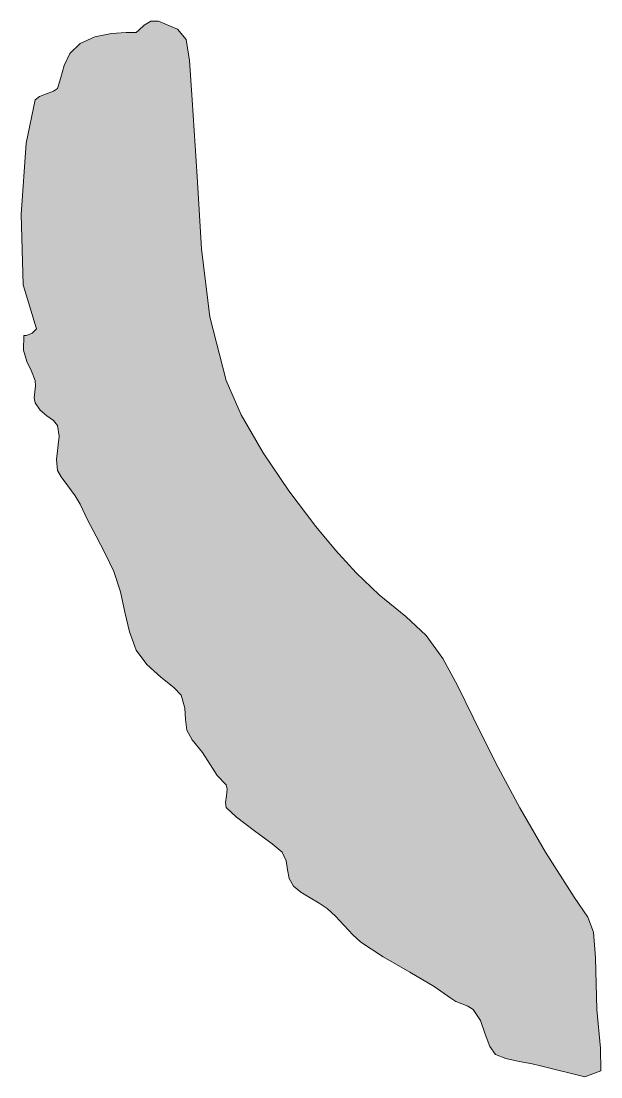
# Model space of a CAD drawing. Header units: inches. Extents: x -493 to 820, y -401 to 913.
# Drawn here: x -350.78 to -345.32, y 639.95 to 649.9 of the extents above; entities that cross this region are included whole.
import ezdxf

# ---------------------------------------------------------------- set-up
doc = ezdxf.new("R2010")
doc.units = ezdxf.units.IN
doc.header["$MEASUREMENT"] = 0
doc.layers.add('Layer 1', color=7, linetype='Continuous')

msp = doc.modelspace()

# ---------------------------------------------------------------- hatches: boundary and pattern name
at = {"layer": 'Layer 1', "true_color": 0xffffff}
msp.add_hatch(color=7, dxfattribs=at).paths.add_polyline_path([(-349.6973, 649.7959), (-349.6709, 649.8174), (-349.623, 649.8628), (-349.5591, 649.9009), (-349.4854, 649.9019), (-349.3071, 649.8267), (-349.2251, 649.7271), (-349.1938, 649.5293), (-349.168, 649.1611), (-349.123, 648.436), (-349.0806, 647.7544), (-349.0029, 647.1143), (-348.8501, 646.5137), (-348.7065, 646.1895), (-348.5005, 645.8335), (-348.2573, 645.4736), (-348.0034, 645.1372), (-347.8198, 644.915), (-347.6245, 644.7012), (-347.4067, 644.4937), (-347.1562, 644.2905), (-346.9624, 644.1104), (-346.8076, 643.895), (-346.668, 643.6396), (-346.521, 643.3374), (-346.3062, 642.9072), (-346.0815, 642.4868), (-345.8389, 642.0684), (-345.5679, 641.6436), (-345.4404, 641.4541), (-345.3857, 641.3125), (-345.3691, 641.0718), (-345.3564, 640.5845), (-345.3198, 640.2202), (-345.3169, 640.0068), (-345.4668, 639.9497), (-345.8857, 640.0552), (-345.9634, 640.0718), (-346.0859, 640.0947), (-346.2144, 640.124), (-346.3091, 640.1611), (-346.3638, 640.2354), (-346.4062, 640.353), (-346.4531, 640.481), (-346.521, 640.5845), (-346.5703, 640.6162), (-346.6279, 640.6382), (-346.6846, 640.6597), (-346.7324, 640.6904), (-346.8882, 640.8018), (-347.1187, 640.936), (-347.3682, 641.0801), (-347.5796, 641.2197), (-347.6558, 641.2896), (-347.7363, 641.377), (-347.8179, 641.4648), (-347.8975, 641.5376), (-347.9717, 641.5864), (-348.0586, 641.6382), (-348.144, 641.6924), (-348.2148, 641.749), (-348.2563, 641.8203), (-348.2715, 641.9019), (-348.2842, 641.9863), (-348.3208, 642.0669), (-348.4155, 642.1475), (-348.582, 642.2705), (-348.75, 642.3975), (-348.8501, 642.4902), (-348.8564, 642.5356), (-348.8472, 642.6001), (-348.8394, 642.6626), (-348.8501, 642.7021), (-348.9326, 642.79), (-349, 642.8936), (-349.0718, 643.0068), (-349.168, 643.1255), (-349.2212, 643.2178), (-349.2329, 643.3174), (-349.2388, 643.4268), (-349.2739, 643.5493), (-349.3418, 643.6211), (-349.4639, 643.7188), (-349.5967, 643.8374), (-349.6973, 643.9727), (-349.7612, 644.1455), (-349.8032, 644.3306), (-349.8452, 644.5215), (-349.9092, 644.7139), (-349.9912, 644.8882), (-350.0752, 645.0479), (-350.1558, 645.1992), (-350.2266, 645.3491), (-350.2729, 645.4272), (-350.3408, 645.52), (-350.4043, 645.6064), (-350.4385, 645.667), (-350.4468, 645.7695), (-350.4346, 645.8799), (-350.4238, 645.9897), (-350.4385, 646.0903), (-350.4766, 646.1377), (-350.5386, 646.1821), (-350.603, 646.2334), (-350.6504, 646.3022), (-350.6582, 646.3516), (-350.6533, 646.4067), (-350.647, 646.4624), (-350.6504, 646.5137), (-350.6841, 646.6011), (-350.7266, 646.6929), (-350.7578, 646.8013), (-350.7563, 646.9375), (-350.731, 646.9375), (-350.6777, 646.9614), (-350.6372, 647), (-350.6504, 647.0435), (-350.7637, 647.417), (-350.7817, 648.0786), (-350.7344, 648.7524), (-350.6504, 649.1611), (-350.6099, 649.1919), (-350.542, 649.2168), (-350.4756, 649.2402), (-350.4385, 649.2666), (-350.4058, 649.3691), (-350.375, 649.4834), (-350.3228, 649.5952), (-350.2266, 649.6904), (-350.0854, 649.7529), (-349.9307, 649.7847), (-349.7915, 649.7954)])

# ---------------------------------------------------------------- linework, layer by layer
at = {"layer": 'Layer 1', "lineweight": 0}
msp.add_lwpolyline([(-349.6973, 649.7959), (-349.6709, 649.8174), (-349.623, 649.8628), (-349.5591, 649.9009), (-349.4854, 649.9019), (-349.3071, 649.8267), (-349.2251, 649.7271), (-349.1938, 649.5293), (-349.168, 649.1611), (-349.123, 648.436), (-349.0806, 647.7544), (-349.0029, 647.1143), (-348.8501, 646.5137), (-348.7065, 646.1895), (-348.5005, 645.8335), (-348.2573, 645.4736), (-348.0034, 645.1372), (-347.8198, 644.915), (-347.6245, 644.7012), (-347.4067, 644.4937), (-347.1562, 644.2905), (-346.9624, 644.1104), (-346.8076, 643.895), (-346.668, 643.6396), (-346.521, 643.3374), (-346.3062, 642.9072), (-346.0815, 642.4868), (-345.8389, 642.0684), (-345.5679, 641.6436), (-345.4404, 641.4541), (-345.3857, 641.3125), (-345.3691, 641.0718), (-345.3564, 640.5845), (-345.3198, 640.2202), (-345.3169, 640.0068), (-345.4668, 639.9497), (-345.8857, 640.0552), (-345.9634, 640.0718), (-346.0859, 640.0947), (-346.2144, 640.124), (-346.3091, 640.1611), (-346.3638, 640.2354), (-346.4062, 640.353), (-346.4531, 640.481), (-346.521, 640.5845), (-346.5703, 640.6162), (-346.6279, 640.6382), (-346.6846, 640.6597), (-346.7324, 640.6904), (-346.8882, 640.8018), (-347.1187, 640.936), (-347.3682, 641.0801), (-347.5796, 641.2197), (-347.6558, 641.2896), (-347.7363, 641.377), (-347.8179, 641.4648), (-347.8975, 641.5376), (-347.9717, 641.5864), (-348.0586, 641.6382), (-348.144, 641.6924), (-348.2148, 641.749), (-348.2563, 641.8203), (-348.2715, 641.9019), (-348.2842, 641.9863), (-348.3208, 642.0669), (-348.4155, 642.1475), (-348.582, 642.2705), (-348.75, 642.3975), (-348.8501, 642.4902), (-348.8564, 642.5356), (-348.8472, 642.6001), (-348.8394, 642.6626), (-348.8501, 642.7021), (-348.9326, 642.79), (-349, 642.8936), (-349.0718, 643.0068), (-349.168, 643.1255), (-349.2212, 643.2178), (-349.2329, 643.3174), (-349.2388, 643.4268), (-349.2739, 643.5493), (-349.3418, 643.6211), (-349.4639, 643.7188), (-349.5967, 643.8374), (-349.6973, 643.9727), (-349.7612, 644.1455), (-349.8032, 644.3306), (-349.8452, 644.5215), (-349.9092, 644.7139), (-349.9912, 644.8882), (-350.0752, 645.0479), (-350.1558, 645.1992), (-350.2266, 645.3491), (-350.2729, 645.4272), (-350.3408, 645.52), (-350.4043, 645.6064), (-350.4385, 645.667), (-350.4468, 645.7695), (-350.4346, 645.8799), (-350.4238, 645.9897), (-350.4385, 646.0903), (-350.4766, 646.1377), (-350.5386, 646.1821), (-350.603, 646.2334), (-350.6504, 646.3022), (-350.6582, 646.3516), (-350.6533, 646.4067), (-350.647, 646.4624), (-350.6504, 646.5137), (-350.6841, 646.6011), (-350.7266, 646.6929), (-350.7578, 646.8013), (-350.7563, 646.9375), (-350.731, 646.9375), (-350.6777, 646.9614), (-350.6372, 647), (-350.6504, 647.0435), (-350.7637, 647.417), (-350.7817, 648.0786), (-350.7344, 648.7524), (-350.6504, 649.1611), (-350.6099, 649.1919), (-350.542, 649.2168), (-350.4756, 649.2402), (-350.4385, 649.2666), (-350.4058, 649.3691), (-350.375, 649.4834), (-350.3228, 649.5952), (-350.2266, 649.6904), (-350.0854, 649.7529), (-349.9307, 649.7847), (-349.7915, 649.7954), (-349.6973, 649.7959), (-349.6973, 649.7959)], dxfattribs=at)

doc.saveas('drawing.dxf')
